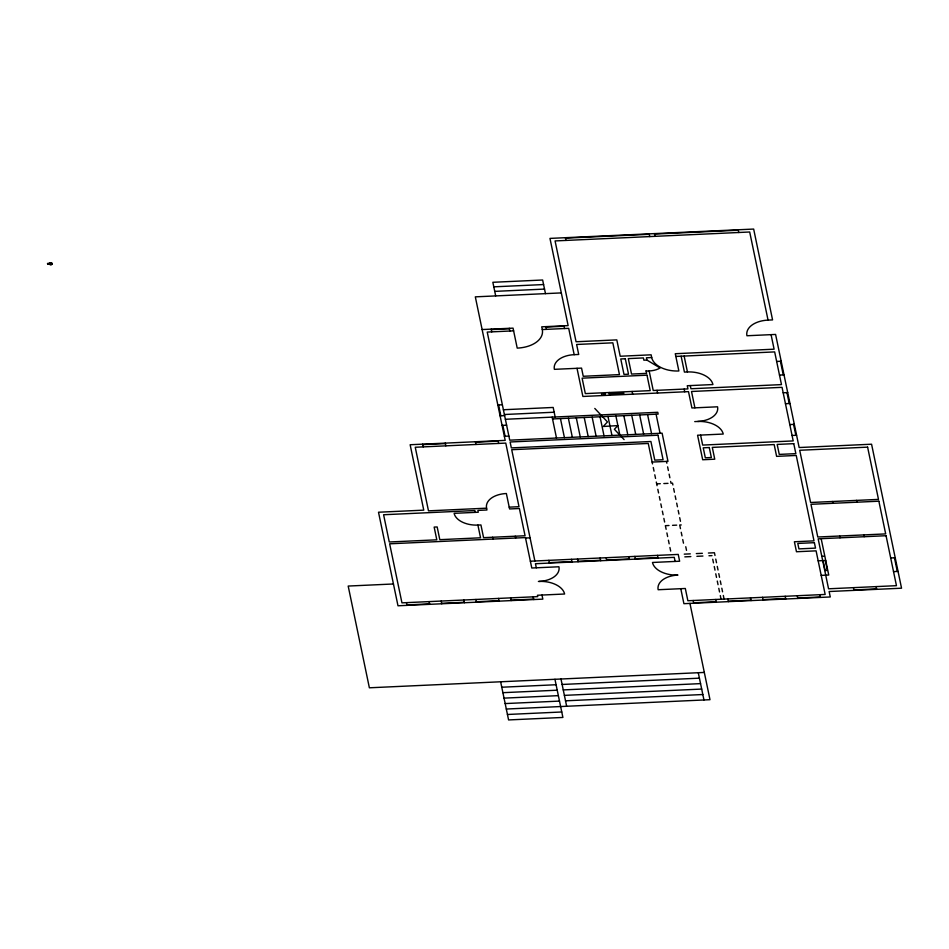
<?xml version="1.0" encoding="UTF-8"?>
<svg xmlns="http://www.w3.org/2000/svg" width="949" height="949" viewBox="0 0 949 949"><rect width="100%" height="100%" fill="white"/><g stroke="black" fill="none" stroke-linecap="round" stroke-linejoin="round"><path stroke-width="1.42" d="M49.348 264.13L49.538 264.332A1.518 0.913 2.6 0 0 52.136 264.13L51.721 263.288A1.329 0.795 2.6 0 0 49.621 263.288L49.395 263.881M49.419 263.561L51.887 263.442L51.792 264.261A1.329 0.795 2.6 0 1 49.692 264.261L49.277 263.419A1.518 0.913 2.6 0 1 51.875 263.229M565.533 238.152L649.27 234.308M654.549 234.071L738.286 230.227M49.478 263.442L51.768 263.336M51.981 264.012L47.616 264.332M493.8 286.835L543.587 284.558M494.737 291.379L544.536 289.089M561.322 292.909L475.319 296.847L505.2 440.383L410.146 444.737L423.764 510.147L378.509 512.223L397.987 605.782L542.828 599.139L541.986 595.059M482.128 329.552L513.053 328.14L517.217 348.117A28.909 17.272 2.6 0 0 542.294 329.552L568.7 328.342L574.181 354.677A22.823 13.642 2.6 0 0 554.382 369.339L581.547 368.105L583.244 376.279L619.46 374.618L612.84 342.826L576.624 344.475L578.712 354.475L574.181 354.677M491.274 329.6L509.376 328.769M545.972 327.085L564.074 326.254M513.623 330.857L487.228 332.067L509.732 440.17L662.117 433.183L667.977 461.344L652.141 462.068M680.789 588.688L683.909 603.683L830.268 596.968L829.129 591.524L901.55 588.202L871.573 444.215L799.153 447.537L775.594 334.439L746.934 335.756A24.342 14.555 2.6 0 1 768.049 320.11L772.569 319.908L753.66 229.065L549.969 238.401L568.131 325.614L541.725 326.824L542.294 329.552M771.074 334.653L774.099 349.185L675.273 353.716L678.867 370.976A24.342 14.555 2.6 0 1 651.702 357.548L646.423 357.785L646.898 360.062L660.113 367.975A18.256 10.913 2.6 0 1 649.163 370.964L646.15 371.095M675.842 356.444L774.669 351.913L781.478 384.606L690.943 388.758L690.291 385.579M646.898 360.062L643.873 360.193L643.398 357.927L628.309 358.615L631.524 374.06L646.613 373.372L646.055 370.644M776.65 361.45L781.181 361.237M649.163 370.964L653.232 390.49L687.93 388.9L687.266 385.721L712.924 384.547A22.823 13.642 2.6 0 0 687.444 371.961L684.431 372.091L681.121 356.195M779.485 375.069L784.016 374.867M601.536 393.894L601.678 394.57M603.125 393.823L603.778 393.788M604.299 393.764L605.047 393.728M609.068 393.55L623.659 392.874L623.801 393.562L609.211 394.226M603.267 394.499L603.92 394.476M604.43 394.452L605.189 394.416M497.834 404.95L502.353 404.748M783.174 392.791L787.706 392.578M503.397 409.743L553.184 407.453L555.165 417.002M504.394 414.511L554.18 412.222M500.099 415.852L504.619 415.65M785.452 403.693L789.971 403.479M505.378 419.28L657.764 412.293L658.143 414.108L552.532 418.948M502.08 425.389L506.612 425.188M694.739 421.605L697.752 421.463A22.823 13.642 2.6 0 1 723.233 434.049L697.574 435.223L702.687 459.755L714.751 459.197L712.296 447.394L774.159 444.559L776.614 456.362L796.235 455.461L814.005 540.859L794.396 541.76L796.472 551.749L816.093 550.847L825.167 594.454L687.871 600.753L685.32 588.487L658.155 589.732A22.823 13.642 2.6 0 1 677.954 575.07A22.823 13.642 2.6 0 1 652.485 562.472L679.638 561.227L678.227 554.418L530.361 561.203M504.358 436.291L508.878 436.089M789.793 424.583L794.325 424.369M422.744 444.618L445.366 443.586M475.544 442.198L498.178 441.166M792.071 435.484L796.591 435.271M656.684 483.871L660.29 483.705M663.849 483.551L668.001 483.361M486.576 508.178L486.956 509.993L477.905 510.408L478.272 512.235L454.132 513.338A21.305 12.728 2.6 0 0 477.905 525.082L480.929 524.951L483.575 537.668L525.07 535.758L519.388 508.51L509.589 508.961L506.363 493.516A22.823 13.642 2.6 0 0 486.576 508.178L428.485 510.847L415.247 447.252L505.77 443.1L519.008 506.695L509.21 507.146M668.986 525.497L665.379 525.663L666.139 529.293M672.544 525.331L676.696 525.141M681.228 524.939L679.709 524.999L680.469 528.64M525.532 538.036L530.064 537.822M684.253 554.145L690.291 553.86M696.329 553.587L702.367 553.314M708.393 553.03L714.431 552.757L715 555.485M549.317 562.627L571.95 561.583M577.988 561.31L600.61 560.266M606.648 559.993L629.282 558.961M635.32 558.676L657.954 557.644M684.822 556.861L690.86 556.588M696.898 556.316L702.936 556.043M708.962 555.758L711.987 555.628M818.168 560.835L825.713 560.491M890.684 557.976L895.215 557.763M393.444 583.979L348.188 586.055L369.375 687.8L704.324 672.438M538.391 581.464L539.139 581.429A22.823 13.642 2.6 0 1 564.608 594.015L537.454 595.26L537.739 596.624L401.949 602.852L389.648 543.801L525.438 537.585L531.784 568.012L558.937 566.767A22.823 13.642 2.6 0 1 539.139 581.429M893.519 571.606L898.051 571.393M821.193 575.379L828.738 575.035L821.17 538.688M406.943 604.916L429.577 603.872M441.653 603.327L464.275 602.283M476.351 601.737L498.984 600.693M511.048 600.148L533.682 599.104M853.934 589.922L876.556 588.89M693.624 602.781L716.258 601.737M728.322 601.18L750.956 600.148M763.032 599.59L785.653 598.558M797.729 598L820.363 596.968M501.772 687.23L556.09 684.739M562.116 684.466L699.425 678.167M502.899 692.687L557.217 690.196M563.255 689.911L700.552 683.624M504.038 698.132L558.356 695.641M564.394 695.368L701.691 689.069M505.176 703.577L559.495 701.097M565.521 700.813L702.829 694.526M506.303 709.033L709.994 699.698L689.947 603.398M507.442 714.478L561.761 711.987M594.786 408.438L607.467 421.914L603.279 426.492L617.882 425.579L614.383 429.268L624.11 439.612M894.456 557.798L897.291 571.428M876.093 586.612L876.651 589.341M856.615 500.384L856.983 502.199M863.792 534.904L864.171 536.719M853.459 587.656L854.029 590.373M832.475 501.487L832.842 503.314M839.651 536.007L840.031 537.834M824.432 556.185L822.178 556.292M825.333 560.515L827.398 570.408L825.132 570.515L823.08 560.622M780.422 361.272L783.257 374.902M786.946 392.613L789.224 403.515M793.566 424.405L795.843 435.306M768.049 320.11L749.698 231.995L555.07 240.927L576.067 341.759L616.803 339.884L620.207 356.243L651.133 354.819L651.702 357.548M819.889 594.691L820.458 597.419M738.192 229.777L738.761 232.505M797.255 595.735L797.824 598.451M785.191 596.28L785.748 599.009M762.557 597.324L763.126 600.053M750.481 597.882L751.05 600.598M684.134 356.065L687.444 371.961M694.917 407.833L691.513 391.486L782.047 387.334L793.198 440.929L702.675 445.081L700.599 435.093M654.454 233.62L655.024 236.337M684.158 389.078L684.727 391.795M727.847 598.914L728.417 601.642M649.175 233.857L649.745 236.586M715.76 559.115L716.519 562.745M717.266 566.387L718.025 570.017M718.784 573.647L719.544 577.289M720.303 580.918L721.05 584.548M721.809 588.19L722.569 591.82M723.328 595.45L724.075 599.092M712.735 559.258L713.494 562.887M714.253 566.517L715.012 570.159M715.771 573.789L716.519 577.419M717.278 581.061L718.037 584.691M718.796 588.321L719.544 591.962M720.303 595.592L721.062 599.222M715.783 599.471L716.353 602.188M657.005 390.324L657.574 393.04M672.9 484.963L672.521 483.148L671.014 483.219L670.635 481.404M673.66 488.593L674.419 492.234M675.166 495.864L675.925 499.494M676.684 503.136L677.444 506.766M678.191 510.396L678.95 514.038M679.709 517.668L680.469 521.298M685.759 546.731L686.518 550.373M666.471 461.416L666.85 463.231M667.61 466.861L668.369 470.502M669.116 474.132L669.875 477.762M681.228 532.27L681.987 535.9M682.734 539.542L683.494 543.172M656.079 414.203L660.053 433.278M693.15 600.503L693.719 603.232M647.586 414.594L651.56 433.669M675.119 561.44L674.264 557.348L535.45 563.718L536.304 567.799M698.286 672.722L703.956 699.971M652.521 463.895L648.262 443.456L511.713 449.707L534.892 560.989M653.28 467.525L654.027 471.155M654.786 474.785L655.545 478.426M656.305 482.056L657.052 485.686M657.811 489.328L658.57 492.958M659.33 496.588L660.089 500.23M660.836 503.86L661.595 507.49M662.355 511.131L663.114 514.761M663.873 518.391L664.62 522.033M666.898 532.923L667.645 536.565M668.404 540.195L669.164 543.824M669.923 547.466L670.682 551.096M639.662 414.962L643.636 434.037M632.105 391.463L632.675 394.179M631.737 415.318L635.711 434.393M657.479 555.367L658.048 558.095M623.825 415.686L627.799 434.761M615.901 416.042L619.875 435.105M609.472 392.495L610.041 395.223M607.977 416.409L611.951 435.484M634.845 556.411L635.415 559.127M565.438 237.701L566.007 240.417M600.053 416.777L604.027 435.852M628.807 556.683L629.377 559.412M592.14 417.133L596.114 436.208M577.016 368.307L582.888 396.468L688.5 391.629L691.904 407.975L717.551 406.801A22.823 13.642 2.6 0 1 697.752 421.463M584.216 417.501L588.19 436.576M563.979 325.804L564.548 328.532M606.174 557.727L606.743 560.444M576.292 417.857L580.266 436.943M545.473 293.632L542.638 280.014L492.851 282.292L495.686 295.922M600.148 558L600.705 560.729M568.368 418.224L572.342 437.299M545.877 326.634L546.446 329.362M560.456 418.592L564.43 437.667M552.152 417.133L556.505 438.023M577.514 559.032L578.083 561.761M571.476 559.317L572.045 562.033M509.293 328.307L509.85 331.035M548.842 560.349L549.412 563.077M491.179 329.137L491.748 331.865M560.989 679.01L566.66 706.27M498.581 404.915L500.847 415.816M502.84 425.354L505.105 436.255M554.951 679.294L562.899 717.444L508.581 719.935L500.633 681.785M533.208 596.838L533.777 599.554M498.083 440.704L498.652 443.432M515.26 536.209L515.639 538.024M510.574 597.87L511.143 600.598M475.449 441.748L476.018 444.464M492.626 537.253L493.006 539.068M498.51 598.428L499.079 601.144M475.259 512.365L474.88 510.55L383.598 514.738L389.268 541.986L436.801 539.815L434.156 527.086L437.169 526.956L439.814 539.673L480.55 537.798L477.905 525.082M445.283 443.124L445.84 445.852M475.876 599.46L476.445 602.188M463.812 600.017L464.369 602.745M422.649 444.168L423.218 446.896M441.178 601.049L441.748 603.778M429.102 601.607L429.672 604.335M406.469 602.639L407.038 605.367M49.265 263.454L47.45 263.537L49.218 263.573M625.296 358.758L620.765 358.959L623.991 374.404L628.511 374.203L625.296 358.758M646.993 375.187L582.117 378.165L585.331 393.61L650.207 390.632L646.993 375.187M657.965 435.211L510.111 441.985L511.333 447.892L650.907 441.499L654.774 460.123L663.078 459.731L657.965 435.211M709.283 447.537L703.245 447.809L705.321 457.798L711.359 457.525L709.283 447.537M793.767 443.658L777.172 444.417L779.259 454.405L795.855 453.646L793.767 443.658M867.611 447.145L799.71 450.265L810.588 502.496L878.489 499.388L867.611 447.145M878.869 501.202L810.968 504.31L817.777 537.015L885.678 533.907L878.869 501.202M886.058 535.722L818.157 538.83L828.56 588.795L896.461 585.675L886.058 535.722M814.384 542.674L797.789 543.433L798.928 548.89L815.523 548.119L814.384 542.674"/></g></svg>
